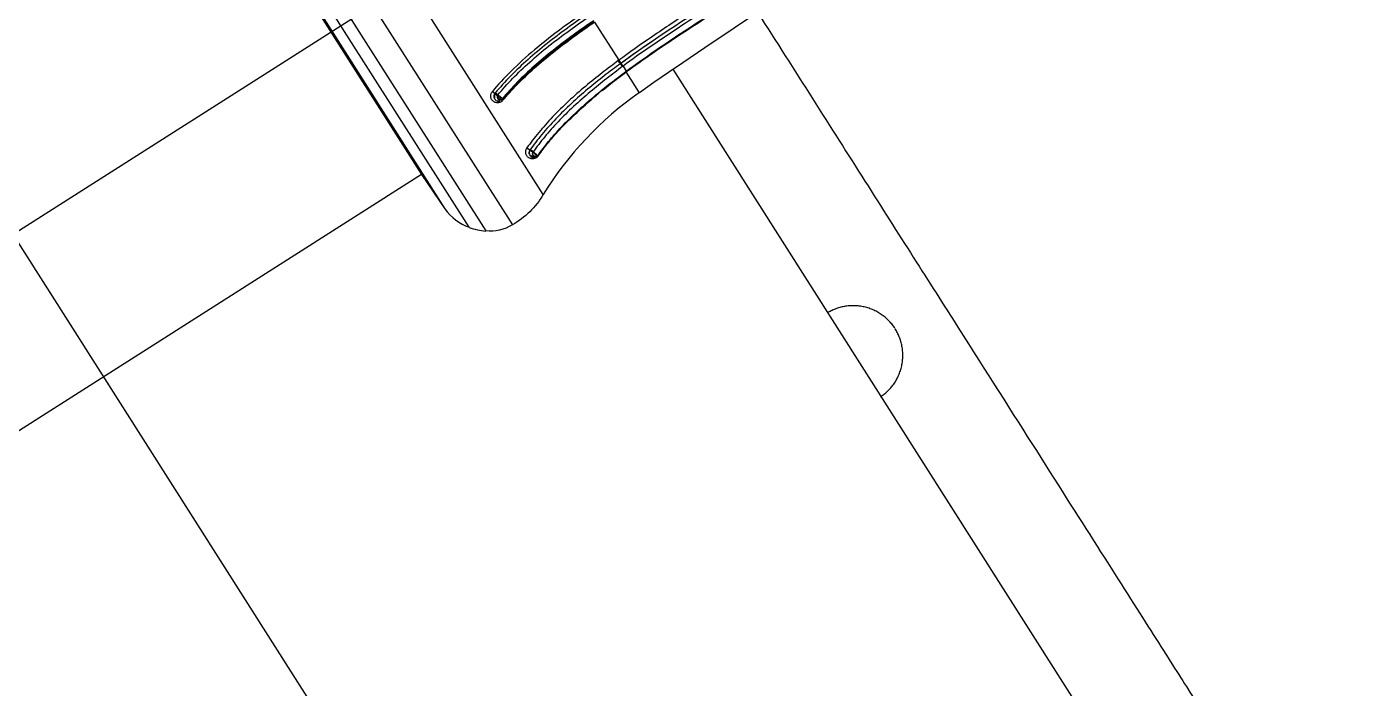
# Model space of a CAD drawing. Header units: millimetres. Extents: x 1145859089 to 1147511753, y -1047484727 to -1047247487.
# Drawn here: x 1145997769.5 to 1145997904.7, y -1047438996 to -1047438929.5 of the extents above; entities that cross this region are included whole.
import ezdxf
from ezdxf.xclip import XClip

# ---------------------------------------------------------------- set-up
doc = ezdxf.new("R2010")
doc.units = ezdxf.units.MM
doc.header["$LTSCALE"] = 100
doc.header["$MEASUREMENT"] = 0
doc.header["$XCLIPFRAME"] = 2
doc.linetypes.add('단지배치도$0$CENTER', pattern=[31, 30, -0.5, 0, -0.5])
doc.layers.get('0').update_dxf_attribs({"linetype": 'CONTINUOUS'})
doc.layers.add('XREF', color=135, linetype='CONTINUOUS')
doc.layers.add('단지배치도$0$W240910', color=135, linetype='CONTINUOUS')

# ---------------------------------------------------------------- blocks, each defined once
blk = doc.blocks.new('단지배치도$0$zw$9902')
at = {"layer": '단지배치도$0$W240910', "linetype": '단지배치도$0$CENTER', "ltscale": 20}
blk.add_line((59428.18, -67707.75), (59826.42, -67454.4), dxfattribs=at)
at = {"layer": '단지배치도$0$W240910', "linetype": '단지배치도$0$CENTER', "ltscale": 50}
blk.add_line((59583, -67511.43), (59911.68, -68028.08), dxfattribs=at)
at = {"layer": '단지배치도$0$W240910', "linetype": 'ByBlock', "ltscale": 20}
for p, q in [((59680.7, -67577.08), (59653.55, -67534.4)), ((59649.46, -67535.93), (59677.59, -67580.13)), ((59647.78, -67538.09), (59674.91, -67580.74)), ((59673.24, -67580.37), (59647.41, -67539.76)), ((59648.07, -67542.76), (59670.81, -67578.5)), ((59650.19, -67546.36), (59668.44, -67575.05)), ((59685.86, -67559.72), (59688.3, -67563.56)), ((59688.3, -67563.56), (59688.25, -67563.6)), ((59688.51, -67563.86), (59688.47, -67563.89)), ((59688.73, -67564.15), (59688.68, -67564.19)), ((59688.73, -67564.15), (59689.05, -67564.67)), ((59689.03, -67564.72), (59689.06, -67564.7)), ((59689.05, -67564.74), (59689.08, -67564.71)), ((59689.06, -67564.7), (59689.06, -67564.7)), ((59923.98, -67926.31), (59693.78, -67564.47)), ((59690.38, -67566.83), (59689.05, -67564.74)), ((59668.44, -67575.05), (59604.34, -67615.83)), ((59668.44, -67575.05), (59670.81, -67578.5))]:
    blk.add_line(p, q, dxfattribs=at)
at = {"layer": '단지배치도$0$W240910'}
for radius in [11431.38, 11931.38]:
    blk.add_arc((57394.29, -57699.4), radius, 251.62775, 321.418131, dxfattribs=at)
at = {"layer": '단지배치도$0$W240910', "linetype": 'ByBlock', "ltscale": 20}
for centre, radius, start, end in [((59982.35, -67985.17), 510.15, 118.5345, 124.9119), ((59689.06, -67564.7), 0.000218, 69.4461, 99.7317), ((59689.06, -67564.7), 0.000524, 61.0331, 79.0318), ((59689.06, -67564.7), 0.00117, 60.3944, 70.3439), ((59689.06, -67564.7), 0.00239, 54.9696, 61.0781), ((59689.06, -67564.7), 0.00431, 56.183, 60.1646), ((59689.06, -67564.7), 0.00716, 51.0413, 53.8527), ((59689.06, -67564.71), 0.0113, 51.6597, 53.7177), ((59689.05, -67564.71), 0.0166, 48.1311, 49.7166), ((59689.05, -67564.72), 0.0231, 49.1951, 50.4407), ((59689.05, -67564.72), 0.0317, 47.4817, 48.4942), ((59689.04, -67564.73), 0.0421, 47.2207, 48.0529), ((59689.03, -67564.74), 0.0539, 46.1497, 46.8506), ((59689.02, -67564.75), 0.0684, 46.007, 46.6022), ((59689.01, -67564.76), 0.0857, 45.7019, 46.2173), ((59689, -67564.77), 0.104, 45.0763, 45.5227), ((59688.98, -67564.79), 0.128, 44.8684, 45.2597), ((59688.96, -67564.81), 0.149, 44.3402, 44.6891), ((59688.95, -67564.82), 0.175, 44.1936, 44.5115), ((59688.92, -67564.85), 0.21, 44.3017, 44.5783), ((59688.89, -67564.88), 0.256, 43.335, 43.5701), ((59688.88, -67564.89), 0.273, 43.6559, 43.8917), ((59688.87, -67564.89), 0.274, 43.2763, 43.5297), ((59688.8, -67564.97), 0.381, 43.2993, 43.4741), ((59688.31, -67565.43), 1.05, 43.1194, 43.1781), ((59688.8, -67564.97), 0.38, 42.9006, 43.1232), ((59688.77, -67564.99), 0.419, 42.3067, 42.637), ((59688.13, -67565.58), 1.29, 42.554, 42.6979), ((59710.08, -67595.09), 34.46, 124.8859, 148.4947), ((59675.5, -67574.1), 6.67, 250.2206, 264.9706)]:
    blk.add_arc(centre, radius, start, end, dxfattribs=at)
for points, knots in [([(59736.98, -67534.36), (59735.07, -67535.48), (59731.02, -67537.83), (59723.88, -67541.85), (59716.77, -67545.9), (59710.5, -67549.52), (59704.93, -67552.81), (59699.95, -67555.83), (59695.52, -67558.61), (59691.61, -67561.19), (59689.35, -67562.79), (59688.3, -67563.56)], [0, 0, 0, 0, 0.111111, 0.222222, 0.333333, 0.444444, 0.555556, 0.666667, 0.777778, 0.888889, 1, 1, 1, 1]), ([(59737.32, -67535.02), (59735.55, -67536.06), (59731.67, -67538.3), (59725.64, -67541.71), (59719.28, -67545.3), (59712.95, -67548.95), (59706.65, -67552.63), (59700.41, -67556.39), (59694.4, -67560.19), (59690.53, -67562.82), (59688.73, -67564.15)], [0, 0, 0, 0, 0.108757, 0.237507, 0.366257, 0.495006, 0.623756, 0.752506, 0.881256, 1, 1, 1, 1]), ([(59689.05, -67564.67), (59690.95, -67563.26), (59694.87, -67560.6), (59700.86, -67556.82), (59706.92, -67553.17), (59712.02, -67550.19), (59717.13, -67547.24), (59722.26, -67544.31), (59729.47, -67540.25), (59734.6, -67537.32), (59737.65, -67535.53)], [0, 0, 0, 0, 0.00709361, 0.01418546, 0.02127666, 0.02836776, 0.03191298, 0.03900348, 0.04609359, 0.0567277, 0.0567277, 0.0567277, 0.0567277]), ([(59689.06, -67564.7), (59689.82, -67564.14), (59690.59, -67563.59), (59694.7, -67560.73), (59699.42, -67557.71), (59709.01, -67551.98), (59712.29, -67550.07), (59720.85, -67545.13), (59726.81, -67541.79), (59733.62, -67537.9), (59735.65, -67536.73), (59737.66, -67535.55)], [0, 0, 0, 0, 0.079666, 0.079666, 0.421851, 0.421851, 0.597487, 0.597487, 0.879584, 0.879584, 1, 1, 1, 1]), ([(59688.61, -67563.79), (59690.39, -67562.48), (59694.24, -67559.87), (59699.84, -67556.32), (59703.64, -67554.03), (59705.35, -67553)], [44.782003, 44.782003, 44.782003, 44.782003, 52.61527, 61.261827, 68.359658, 68.359658, 68.359658, 68.359658]), ([(59689.08, -67564.71), (59689.9, -67564.11), (59691.71, -67562.82), (59694.56, -67560.91), (59697.49, -67559.02), (59699.41, -67557.81), (59700.32, -67557.25)], [0, 0, 0, 0, 0.053743, 0.1174933, 0.1812436, 0.2378178, 0.2378178, 0.2378178, 0.2378178]), ([(59688.25, -67563.6), (59687.73, -67563.99), (59686.64, -67564.81), (59684.95, -67566.16), (59683.23, -67567.67), (59681.61, -67569.26), (59680.21, -67570.84), (59679.42, -67571.87), (59679.06, -67572.38)], [0, 0, 0, 0, 0.166667, 0.333333, 0.5, 0.666667, 0.833333, 1, 1, 1, 1]), ([(59688.47, -67563.89), (59687.93, -67564.29), (59686.84, -67565.12), (59685.16, -67566.46), (59683.53, -67567.89), (59681.95, -67569.45), (59680.52, -67571.04), (59679.74, -67572.07), (59679.38, -67572.58)], [0, 0, 0, 0, 0.166667, 0.333333, 0.5, 0.666667, 0.833333, 1, 1, 1, 1]), ([(59688.68, -67564.19), (59688.16, -67564.57), (59687.09, -67565.38), (59685.44, -67566.72), (59683.74, -67568.2), (59682.16, -67569.75), (59680.81, -67571.27), (59680.04, -67572.28), (59679.69, -67572.78)], [0, 0, 0, 0, 0.166667, 0.333333, 0.5, 0.666667, 0.833333, 1, 1, 1, 1]), ([(59680.18, -67573.13), (59680.49, -67572.68), (59681.2, -67571.75), (59682.5, -67570.27), (59684.09, -67568.7), (59685.8, -67567.2), (59687.46, -67565.86), (59688.53, -67565.05), (59689.05, -67564.67)], [0, 0, 0, 0, 0.166667, 0.333333, 0.5, 0.666667, 0.833333, 1, 1, 1, 1]), ([(59688.25, -67563.6), (59688.28, -67563.64), (59688.4, -67563.79), (59688.47, -67563.89), (59688.47, -67563.89)], [2.12087, 2.12087, 2.12087, 2.12087, 6.933731, 11.74653, 11.74653, 11.74653, 11.74653]), ([(59688.68, -67564.19), (59688.65, -67564.15), (59688.54, -67564), (59688.47, -67563.9), (59688.47, -67563.89)], [2.232891, 2.232891, 2.232891, 2.232891, 7.283615, 12.333504, 12.333504, 12.333504, 12.333504]), ([(59689.05, -67564.67), (59689.06, -67564.67), (59689.06, -67564.68), (59689.06, -67564.69), (59689.06, -67564.7), (59689.06, -67564.7)], [0, 0, 0, 0, 0.333333, 0.666667, 1, 1, 1, 1]), ([(59687.49, -67565.89), (59687.21, -67566.11), (59686.34, -67566.8), (59685.5, -67567.51), (59684.93, -67568)], [2.309945, 2.309945, 2.309945, 2.309945, 2.640437, 3.349882, 3.349882, 3.349882, 3.349882]), ([(59687.49, -67565.89), (59687.4, -67565.96), (59686.88, -67566.37), (59686.25, -67566.88), (59685.48, -67567.53), (59685.15, -67567.81), (59684.93, -67568)], [0.1669364, 0.1669364, 0.1669364, 0.1669364, 0.1937352, 0.3254418, 0.3594494, 0.4247204, 0.4247204, 0.4247204, 0.4247204]), ([(59686.64, -67566.59), (59686.92, -67566.37), (59687.75, -67565.71), (59688.54, -67565.11), (59689.05, -67564.74)], [0.74894, 0.74894, 0.74894, 0.74894, 0.8333333, 1, 1, 1, 1]), ([(59675.81, -67567.45), (59675.79, -67567.43), (59675.76, -67567.37), (59675.74, -67567.27), (59675.73, -67567.16), (59675.75, -67567.06), (59675.79, -67566.96), (59675.83, -67566.9), (59675.85, -67566.87)], [0.5881724, 0.5881724, 0.5881724, 0.5881724, 0.6428571, 0.7142857, 0.7857143, 0.8571429, 0.9285714, 1, 1, 1, 1]), ([(59676.59, -67567.43), (59676.57, -67567.45), (59676.54, -67567.47), (59676.49, -67567.51), (59676.42, -67567.53), (59676.35, -67567.54), (59676.27, -67567.53), (59676.19, -67567.49), (59676.14, -67567.44), (59676.09, -67567.38), (59676.07, -67567.32), (59676.06, -67567.26), (59676.06, -67567.19), (59676.07, -67567.14), (59676.1, -67567.09), (59676.12, -67567.06), (59676.13, -67567.04)], [0, 0, 0, 0, 0.071429, 0.142857, 0.214286, 0.285714, 0.357143, 0.428571, 0.5, 0.571429, 0.642857, 0.714286, 0.785714, 0.857143, 0.928571, 1, 1, 1, 1]), ([(59676.59, -67567.43), (59676.59, -67567.45), (59676.59, -67567.46), (59676.6, -67567.47), (59676.6, -67567.47)], [0.13022706, 0.13022706, 0.13022706, 0.13022706, 0.17644401, 0.21354705, 0.21354705, 0.21354705, 0.21354705]), ([(59680.2, -67573.18), (59680.51, -67572.73), (59681.22, -67571.81), (59682.49, -67570.34), (59684.09, -67568.81), (59685.4, -67567.62), (59686.13, -67567.01), (59686.3, -67566.87)], [0, 0, 0, 0, 0.1666667, 0.3333333, 0.5, 0.6666667, 0.7152602, 0.7152602, 0.7152602, 0.7152602]), ([(59686.54, -67566.65), (59686.57, -67566.62), (59686.61, -67566.59), (59686.65, -67566.56), (59686.66, -67566.55)], [1.4527791, 1.4527791, 1.4527791, 1.4527791, 2.2240759, 2.3878722, 2.3878722, 2.3878722, 2.3878722]), ([(59675.91, -67567.58), (59675.91, -67567.57), (59675.87, -67567.54), (59675.84, -67567.5), (59675.81, -67567.46), (59675.81, -67567.45)], [0.4858037, 0.4858037, 0.4858037, 0.4858037, 0.5, 0.5714286, 0.5881216, 0.5881216, 0.5881216, 0.5881216]), ([(59676.2, -67567.69), (59676.17, -67567.69), (59676.09, -67567.68), (59676.02, -67567.64), (59675.98, -67567.62), (59675.97, -67567.62)], [0.2973047, 0.2973047, 0.2973047, 0.2973047, 0.3571429, 0.4285714, 0.4432667, 0.4432667, 0.4432667, 0.4432667]), ([(59676.32, -67567.69), (59676.28, -67567.69), (59676.25, -67567.69), (59676.21, -67567.69), (59676.2, -67567.69)], [0.2281398, 0.2281398, 0.2281398, 0.2281398, 0.28571429, 0.29730471, 0.29730471, 0.29730471, 0.29730471]), ([(59679.06, -67572.38), (59679.05, -67572.4), (59679.02, -67572.45), (59678.98, -67572.53), (59678.95, -67572.62), (59678.93, -67572.72), (59678.93, -67572.83), (59678.94, -67572.93), (59678.97, -67573.03), (59679.02, -67573.13), (59679.08, -67573.22), (59679.16, -67573.31), (59679.26, -67573.38), (59679.37, -67573.43), (59679.48, -67573.47), (59679.58, -67573.48), (59679.68, -67573.48), (59679.77, -67573.46), (59679.86, -67573.44), (59679.94, -67573.41), (59680.01, -67573.36), (59680.09, -67573.31), (59680.15, -67573.24), (59680.18, -67573.2), (59680.2, -67573.18)], [0, 0, 0, 0, 0.045455, 0.090909, 0.136364, 0.181818, 0.227273, 0.272727, 0.318182, 0.363636, 0.409091, 0.454545, 0.5, 0.545455, 0.590909, 0.636364, 0.681818, 0.727273, 0.772727, 0.818182, 0.863636, 0.909091, 0.954545, 1, 1, 1, 1]), ([(59679.28, -67572.83), (59679.29, -67572.8), (59679.3, -67572.74), (59679.33, -67572.65), (59679.36, -67572.6), (59679.38, -67572.58)], [0.8010672, 0.8010672, 0.8010672, 0.8010672, 0.8666667, 0.9333333, 1, 1, 1, 1]), ([(59681.31, -67571.7), (59681.28, -67571.73), (59681.22, -67571.81), (59681.16, -67571.88), (59681.13, -67571.92)], [0.83304643, 0.83304643, 0.83304643, 0.83304643, 0.84411263, 0.85565068, 0.85565068, 0.85565068, 0.85565068]), ([(59679.3, -67572.98), (59679.31, -67573.01), (59679.32, -67573.04), (59679.33, -67573.07), (59679.34, -67573.08)], [0.9734552, 0.9734552, 0.9734552, 0.9734552, 1.1595777, 1.2248043, 1.2248043, 1.2248043, 1.2248043]), ([(59679.9, -67573.35), (59679.9, -67573.36), (59679.85, -67573.36), (59679.77, -67573.37), (59679.66, -67573.36), (59679.54, -67573.31), (59679.43, -67573.23), (59679.37, -67573.15), (59679.34, -67573.1), (59679.34, -67573.08)], [0.2460877, 0.2460877, 0.2460877, 0.2460877, 0.2666667, 0.3333333, 0.4, 0.4666667, 0.5333333, 0.6, 0.6378584, 0.6378584, 0.6378584, 0.6378584]), ([(59679.78, -67573.37), (59679.8, -67573.37), (59679.83, -67573.37), (59679.86, -67573.36), (59679.88, -67573.36)], [1.3868743, 1.3868743, 1.3868743, 1.3868743, 1.5925598, 1.7821231, 1.7821231, 1.7821231, 1.7821231]), ([(59679.82, -67573.36), (59679.83, -67573.36), (59679.84, -67573.36), (59679.85, -67573.36), (59679.9, -67573.35)], [2.5986181, 2.5986181, 2.5986181, 2.5986181, 2.6333457, 2.7136184, 2.7136184, 2.7136184, 2.7136184]), ([(59680.04, -67573.3), (59680.02, -67573.31), (59679.98, -67573.33), (59679.93, -67573.35), (59679.9, -67573.35)], [0.14907119, 0.14907119, 0.14907119, 0.14907119, 0.2, 0.24608775, 0.24608775, 0.24608775, 0.24608775]), ([(59680.16, -67573.19), (59680.15, -67573.2), (59680.12, -67573.24), (59680.08, -67573.27), (59680.05, -67573.29), (59680.05, -67573.29)], [0.0307517, 0.0307517, 0.0307517, 0.0307517, 0.0666667, 0.1333333, 0.1444732, 0.1444732, 0.1444732, 0.1444732])]:
    blk.add_open_spline(points, degree=3, knots=knots, dxfattribs=at)
for points, degree in [([(59685.09, -67558.57), (59684.03, -67559.28), (59682.06, -67560.71), (59679.88, -67562.42), (59677.34, -67564.7), (59676.13, -67566.04), (59675.58, -67566.7)], 3), ([(59685.27, -67558.82), (59684.54, -67559.32), (59683.11, -67560.32), (59681.06, -67561.87), (59679.14, -67563.47), (59677.38, -67565.15), (59676.34, -67566.29), (59675.85, -67566.87)], 3), ([(59676.13, -67567.04), (59676.59, -67566.5), (59677.58, -67565.4), (59679.3, -67563.74), (59681.25, -67562.11), (59683.33, -67560.55), (59684.73, -67559.56), (59685.45, -67559.08)], 3), ([(59702.29, -67558.76), (59748.31, -67631.1), (59748.31, -67631.1)], 2), ([(59685.78, -67559.58), (59685.09, -67560.05), (59683.71, -67561.02), (59681.68, -67562.55), (59679.74, -67564.17), (59678.06, -67565.76), (59677.06, -67566.87), (59676.59, -67567.43)], 3), ([(59676.62, -67567.51), (59677.09, -67566.95), (59678.11, -67565.83), (59679.84, -67564.19), (59681.73, -67562.6), (59683.77, -67561.07), (59685.14, -67560.12), (59685.83, -67559.65)], 3), ([(59676.64, -67567.59), (59677.08, -67567.07), (59678.03, -67566.02), (59679.76, -67564.36), (59681.7, -67562.73), (59683.78, -67561.17), (59685.16, -67560.2), (59685.86, -67559.72)], 3), ([(59688.51, -67563.86), (59689.56, -67563.08), (59690.63, -67562.33), (59691.71, -67561.6)], 3), ([(59680.19, -67573.16), (59682.56, -67569.84), (59685.74, -67567.15), (59689.06, -67564.7)], 3), ([(59687.08, -67566.23), (59687.72, -67565.71), (59688.37, -67565.21), (59689.03, -67564.72)], 3), ([(59688.3, -67563.56), (59688.31, -67563.58), (59688.34, -67563.62), (59688.4, -67563.7), (59688.47, -67563.79), (59688.51, -67563.84), (59688.51, -67563.86), (59688.51, -67563.86)], 3), ([(59688.61, -67563.79), (59688.58, -67563.81), (59688.55, -67563.84), (59688.51, -67563.86)], 3), ([(59688.73, -67564.15), (59688.72, -67564.14), (59688.69, -67564.1), (59688.62, -67564.02), (59688.56, -67563.93), (59688.52, -67563.87), (59688.51, -67563.86), (59688.51, -67563.86)], 3), ([(59689.05, -67564.74), (59689.04, -67564.73), (59689.03, -67564.72), (59689.03, -67564.72)], 3), ([(59675.58, -67566.7), (59675.55, -67566.73), (59675.51, -67566.79), (59675.46, -67566.89), (59675.42, -67567.01), (59675.41, -67567.13), (59675.41, -67567.25), (59675.44, -67567.38), (59675.5, -67567.51), (59675.59, -67567.63), (59675.71, -67567.73), (59675.86, -67567.81), (59676.03, -67567.85), (59676.19, -67567.84), (59676.33, -67567.81), (59676.46, -67567.75), (59676.56, -67567.68), (59676.62, -67567.62), (59676.64, -67567.59)], 3), ([(59675.58, -67566.7), (59675.59, -67566.72), (59675.64, -67566.77), (59675.73, -67566.84), (59675.81, -67566.88), (59675.84, -67566.88), (59675.85, -67566.87)], 3), ([(59675.85, -67566.87), (59675.86, -67566.86), (59675.89, -67566.86), (59675.97, -67566.9), (59676.06, -67566.97), (59676.11, -67567.02), (59676.13, -67567.04)], 3), ([(59676.59, -67567.43), (59676.61, -67567.47), (59676.61, -67567.47), (59676.6, -67567.47)], 3), ([(59676.62, -67567.51), (59676.63, -67567.5), (59676.62, -67567.47), (59676.59, -67567.43)], 3), ([(59676.2, -67567.69), (59676.05, -67567.68), (59675.89, -67567.6), (59675.81, -67567.45)], 3), ([(59676.59, -67567.54), (59676.52, -67567.62), (59676.42, -67567.67), (59676.32, -67567.69)], 3), ([(59676.62, -67567.51), (59676.61, -67567.52), (59676.6, -67567.53), (59676.59, -67567.54)], 3), ([(59676.64, -67567.59), (59676.62, -67567.55), (59676.61, -67567.53), (59676.62, -67567.51)], 3), ([(59679.06, -67572.38), (59679.08, -67572.39), (59679.11, -67572.43), (59679.19, -67572.49), (59679.28, -67572.55), (59679.35, -67572.58), (59679.37, -67572.58), (59679.37, -67572.58)], 3), ([(59679.28, -67572.9), (59679.28, -67572.88), (59679.28, -67572.86), (59679.28, -67572.83)], 3), ([(59679.38, -67572.58), (59679.38, -67572.57), (59679.4, -67572.57), (59679.47, -67572.61), (59679.56, -67572.66), (59679.64, -67572.72), (59679.67, -67572.76), (59679.69, -67572.78)], 3), ([(59679.69, -67572.78), (59679.68, -67572.79), (59679.66, -67572.81), (59679.65, -67572.86), (59679.64, -67572.9), (59679.63, -67572.94), (59679.63, -67572.96), (59679.63, -67572.99), (59679.63, -67573.01), (59679.64, -67573.03), (59679.65, -67573.03), (59679.66, -67573.04), (59679.67, -67573.04), (59679.68, -67573.05), (59679.68, -67573.07), (59679.68, -67573.09), (59679.68, -67573.11), (59679.68, -67573.13), (59679.69, -67573.15), (59679.7, -67573.16), (59679.72, -67573.17), (59679.74, -67573.18), (59679.76, -67573.2), (59679.78, -67573.21), (59679.81, -67573.23), (59679.84, -67573.24), (59679.88, -67573.25), (59679.92, -67573.25), (59679.97, -67573.25), (59680.02, -67573.24), (59680.07, -67573.22), (59680.11, -67573.2), (59680.15, -67573.17), (59680.17, -67573.14), (59680.18, -67573.13)], 3), ([(59680.23, -67573.1), (59680.61, -67572.57), (59681.01, -67572.05), (59681.43, -67571.55)], 3), ([(59681.31, -67571.7), (59681.25, -67571.77), (59681.19, -67571.84), (59681.13, -67571.92)], 3), ([(59679.29, -67572.92), (59679.29, -67572.92), (59679.29, -67572.92), (59679.28, -67572.92)], 3), ([(59679.29, -67572.92), (59679.29, -67572.96), (59679.3, -67572.97), (59679.3, -67572.98)], 3), ([(59679.29, -67572.94), (59679.29, -67572.98), (59679.3, -67573.01), (59679.33, -67573.08)], 3), ([(59679.55, -67573.31), (59679.56, -67573.32), (59679.58, -67573.32), (59679.59, -67573.33)], 3), ([(59679.9, -67573.35), (59679.82, -67573.36), (59679.75, -67573.38), (59679.65, -67573.36)], 3), ([(59679.8, -67573.36), (59679.81, -67573.36), (59679.82, -67573.36), (59679.82, -67573.36)], 3), ([(59680.09, -67573.26), (59680.04, -67573.3), (59680.04, -67573.3), (59680.04, -67573.3)], 3), ([(59680.16, -67573.19), (59680.13, -67573.23), (59680.09, -67573.27), (59680.09, -67573.26)], 3), ([(59680.19, -67573.16), (59680.18, -67573.17), (59680.17, -67573.18), (59680.16, -67573.19)], 3), ([(59680.18, -67573.13), (59680.19, -67573.14), (59680.19, -67573.15), (59680.19, -67573.16)], 3), ([(59680.2, -67573.18), (59680.19, -67573.17), (59680.19, -67573.16), (59680.19, -67573.16)], 3), ([(59680.7, -67577.08), (59679.94, -67578.34), (59678.86, -67579.4), (59677.59, -67580.13)], 3), ([(59670.81, -67578.5), (59671.4, -67579.36), (59672.27, -67580.02), (59673.24, -67580.37)], 3), ([(59677.59, -67580.13), (59676.79, -67580.61), (59675.84, -67580.83), (59674.91, -67580.74)], 3)]:
    blk.add_open_spline(points, degree=degree, dxfattribs=at)
for points, weights in [([(59716.1, -67590.54), (59713.45, -67586.45), (59709.28, -67588.99)], [1, 0.71618742785, 1]), ([(59714.64, -67597.43), (59718.73, -67594.74), (59716.13, -67590.6)], [1, 0.714986683677, 1])]:
    blk.add_rational_spline(points, weights, degree=2, dxfattribs=at)
blk = doc.blocks.new('단지배치도')
blk.add_blockref('단지배치도$0$zw$9902', (141034.19, 142437.16))

msp = doc.modelspace()

# ---------------------------------------------------------------- block references
at = {"layer": 'XREF'}
ref = msp.add_blockref('단지배치도', (1145797106.633357, -1047513806.462535), dxfattribs=at)
XClip(ref).set_block_clipping_path([(72982.4064819524, 34919.7593965302), (360382.4067475507, 255319.7593436702)])

doc.saveas('drawing.dxf')
